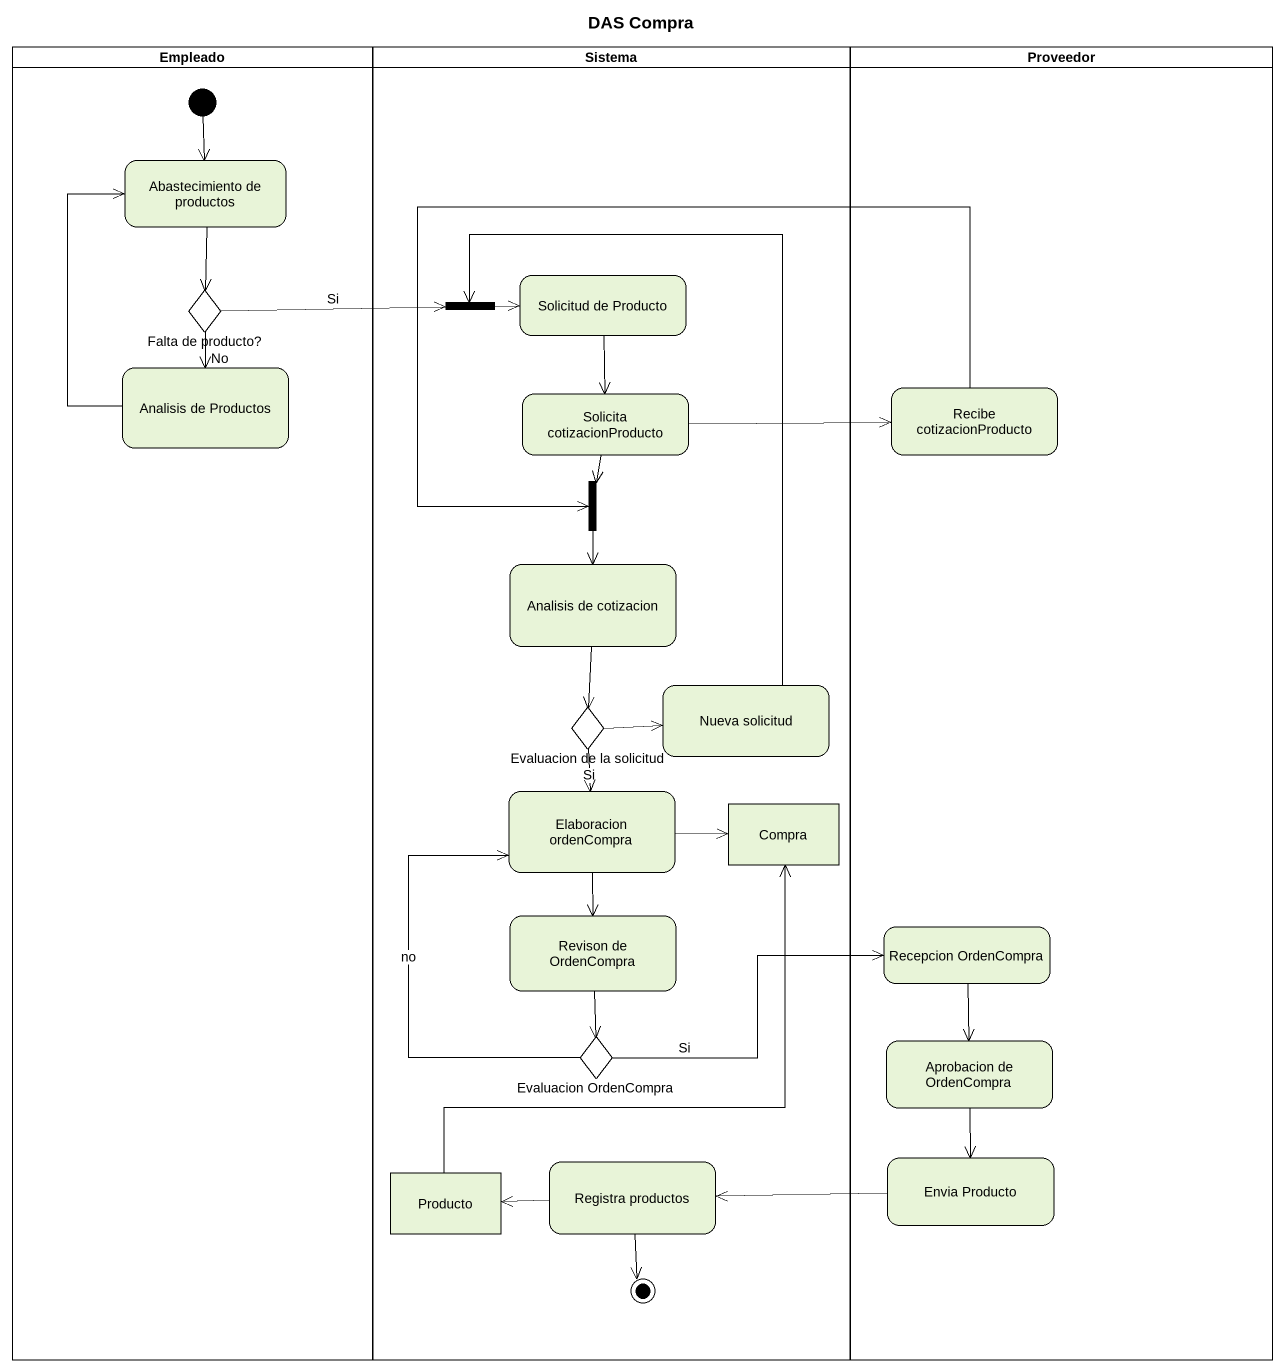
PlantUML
@startuml
title DAS Compra
hide empty description
state Empleado <<partition>> {
  state "Abastecimiento de productos" as Abastecimiento_de_productos
  state "Falta de producto?" as Falta_de_producto <<choice>>
  state "Analisis de Productos" as Analisis_de_Productos
  [*] --> Abastecimiento_de_productos
}
state Sistema <<partition>> {
  state "Solicitud de Producto" as Solicitud_de_Producto
  state fork1 <<join>>
  state "Solicita cotizacionProducto" as Solicita_cotizacionProducto
  state fork2 <<join>>
  state "Analisis de cotizacion" as Analisis_de_cotizacion
  state "Evaluacion de la solicitud" as Evaluacion_de_la_solicitud <<choice>>
  state "Nueva solicitud" as Nueva_solicitud
  state "Elaboracion ordenCompra" as Elaboracion_ordenCompra
  state Compra <<object>>
  state "Revison de OrdenCompra" as Revison_de_OrdenCompra
  state "Evaluacion OrdenCompra" as Evaluacion_OrdenCompra <<choice>>
  state Producto <<object>>
  state "Registra productos" as Registra_productos
  Registra_productos --> [*]
}
state Proveedor <<partition>> {
  state "Recibe cotizacionProducto" as Recibe_cotizacionProducto
  state "Recepcion OrdenCompra" as Recepcion_OrdenCompra
  state "Aprobacion de OrdenCompra" as Aprobacion_de_OrdenCompra
  state "Envia Producto" as Envia_Producto
}
Abastecimiento_de_productos --> Falta_de_producto
Falta_de_producto -right-> fork1 : Si
Falta_de_producto --> Analisis_de_Productos : No
Solicitud_de_Producto --> Solicita_cotizacionProducto
fork1 -right-> Solicitud_de_Producto
Analisis_de_Productos -up-> Abastecimiento_de_productos
Solicita_cotizacionProducto -right-> Recibe_cotizacionProducto
Solicita_cotizacionProducto --> fork2
Recibe_cotizacionProducto -left-> fork2
fork2 --> Analisis_de_cotizacion
Analisis_de_cotizacion --> Evaluacion_de_la_solicitud
Evaluacion_de_la_solicitud -right-> Nueva_solicitud
Evaluacion_de_la_solicitud --> Elaboracion_ordenCompra : Si
Nueva_solicitud -up-> fork1
Elaboracion_ordenCompra -right-> Compra
Elaboracion_ordenCompra --> Revison_de_OrdenCompra
Revison_de_OrdenCompra --> Evaluacion_OrdenCompra
Recepcion_OrdenCompra --> Aprobacion_de_OrdenCompra
Evaluacion_OrdenCompra -up-> Elaboracion_ordenCompra : no
Evaluacion_OrdenCompra -right-> Recepcion_OrdenCompra : Si
Aprobacion_de_OrdenCompra --> Envia_Producto
Producto -up-> Compra
Registra_productos -left-> Producto
Envia_Producto -left-> Registra_productos
@enduml
